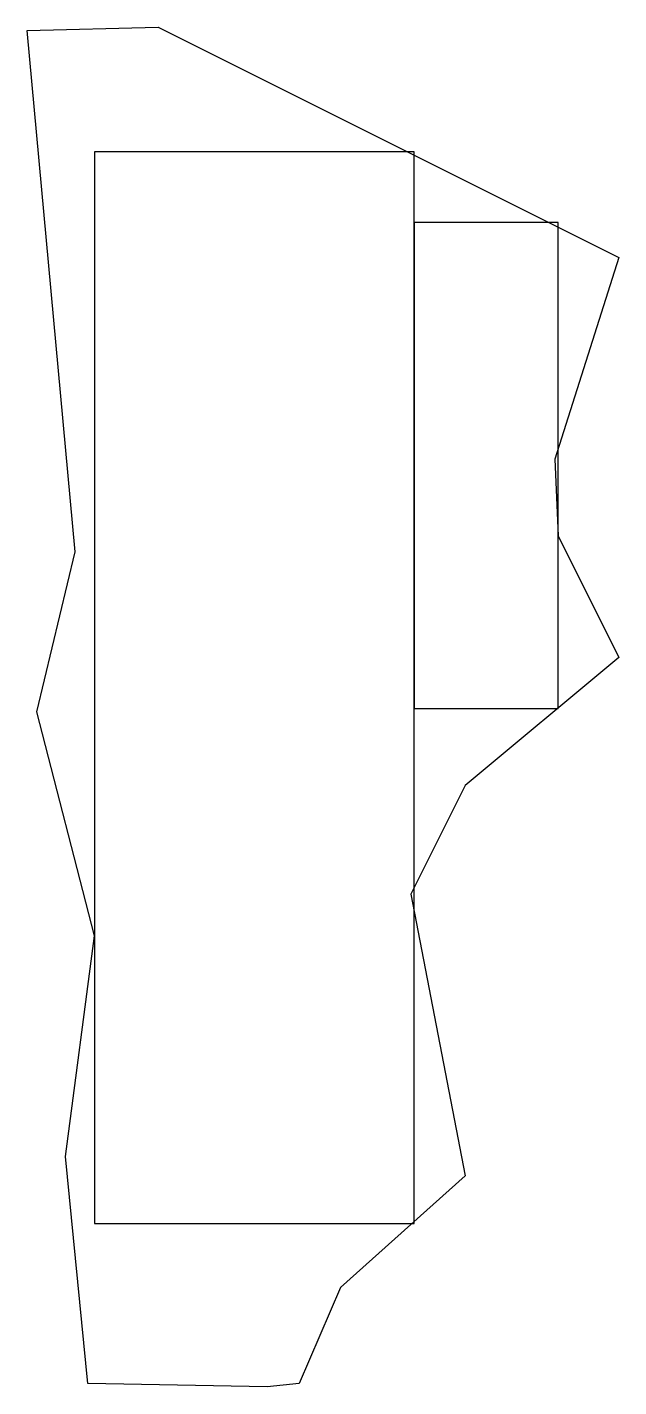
# Model space of a CAD drawing. Header units: metres. Extents: x 157 to 342, y 88 to 513.
import ezdxf

# ---------------------------------------------------------------- set-up
doc = ezdxf.new("R2010")
doc.units = ezdxf.units.M

msp = doc.modelspace()

# ---------------------------------------------------------------- linework, layer by layer
for points in [[(232, 88), (176, 89), (169, 160), (178, 229), (160, 299), (172, 349), (157, 512), (198, 513), (342, 441), (322, 378), (323, 354), (342, 316), (294, 276), (277, 242), (294, 154), (255, 119), (242, 89), (232, 88)], [(178, 139), (278, 139), (278, 474), (178, 474)], [(278, 300), (323, 300), (323, 452), (278, 452)]]:
    msp.add_lwpolyline(points, close=True)

doc.saveas('drawing.dxf')
